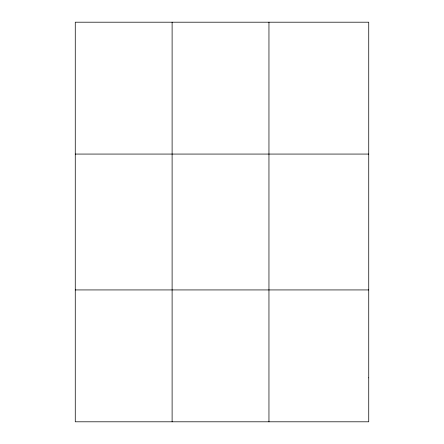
<?xml version="1.0" encoding="UTF-8"?>
<svg xmlns="http://www.w3.org/2000/svg" width="444" height="444" viewBox="0 0 444 444"><rect width="100%" height="100%" fill="white"/><g stroke="black" fill="none" stroke-linecap="round" stroke-linejoin="round"><path stroke-width="0.67" d="M172.111 421.8L172.111 22.2M268.953 421.8L268.953 22.2M75.264 154.068L368.736 154.068M75.264 289.932L368.736 289.932M368.736 377.844L368.736 421.8L75.264 421.8L75.264 22.2L368.736 22.2L368.736 377.844"/></g></svg>
